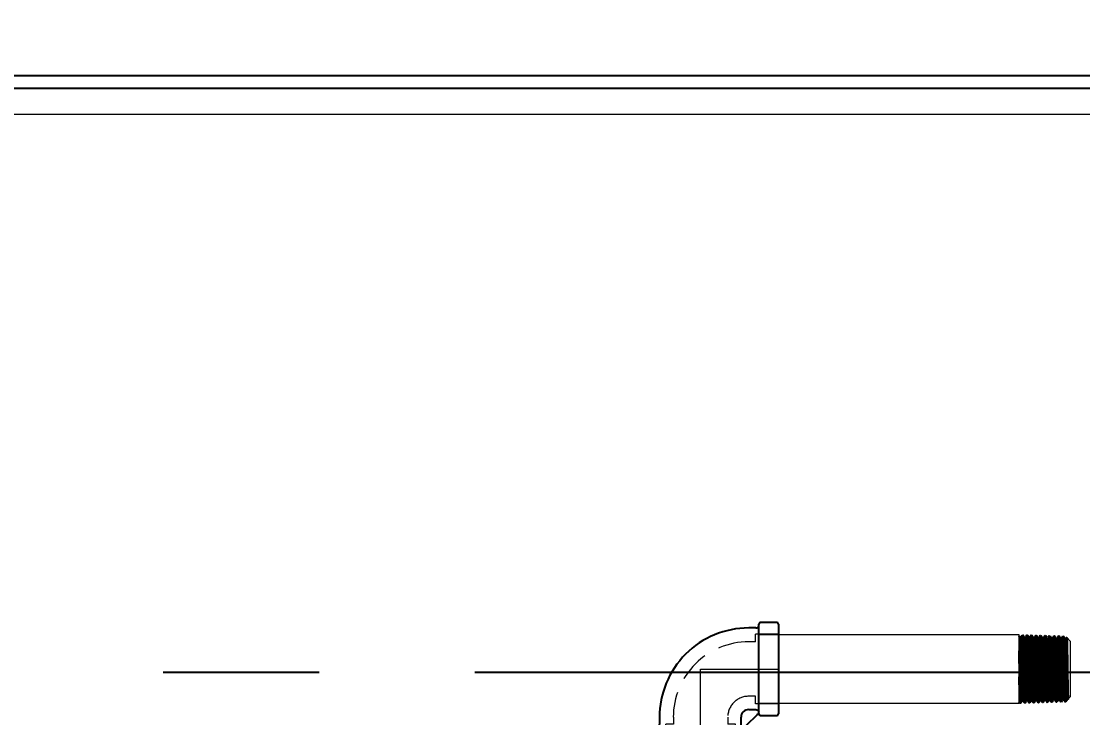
# Model space of a CAD drawing. Extents: x -1889 to 6398, y -470 to 1122.
# Drawn here: x 515.13 to 535.58, y 404.92 to 418.34 of the extents above; entities that cross this region are included whole.
import ezdxf

# ---------------------------------------------------------------- set-up
doc = ezdxf.new("R2010")
doc.units = 0
doc.header["$LTSCALE"] = 12
doc.header["$MEASUREMENT"] = 0
doc.header["$PDMODE"] = 33
doc.header["$PDSIZE"] = -0.5
for name, pattern in [('CENTER', [2, 1.25, -0.25, 0.25, -0.25]), ('SLD-Center', [0.75, 0.6, -0.05, 0.05, -0.05]), ('SLD-Dashed', [0.075, 0.05, -0.025]), ('SLD-Solid', [0])]:
    doc.linetypes.add(name, pattern=pattern)
doc.layers.get('0').update_dxf_attribs({"linetype": 'CONTINUOUS'})
doc.layers.get('Defpoints').update_dxf_attribs({"linetype": 'CONTINUOUS'})
doc.layers.add('AM_0', color=7, linetype='CONTINUOUS', lineweight=30)
for name, color, linetype in [('CENTER', 6, 'CENTER'), ('COVER', 3, 'CONTINUOUS'), ('DIM', 1, 'CONTINUOUS'), ('stack conn.', 191, 'CONTINUOUS')]:
    doc.layers.add(name, color=color, linetype=linetype)
doc.styles.add('ROMANS', font='ROMANS.shx', dxfattribs={"width": 0.85, "height": 5.76})
doc.styles.get("Standard").update_dxf_attribs({"font": 'sanss___.ttf'})
doc.dimstyles.get("Standard").update_dxf_attribs({"dimtxt": 0.18, "dimasz": 0.18, "dimexe": 0.18, "dimexo": 0.0625, "dimgap": 0.09, "dimtad": 0, "dimtih": 1, "dimtoh": 1, "dimdec": 4, "dimzin": 0, "dimdsep": 46, "dimtxsty": 'Standard', "dimcen": 0.09, "dimadec": 0, "dimazin": 0, "dimtfac": 1, "dimtdec": 4, "dimtofl": 0, "dimtmove": 0, "dimatfit": 3, "dimfxl": 1, "dimtolj": 1, "dimtzin": 0, "dimarcsym": 0})

# ---------------------------------------------------------------- blocks, each defined once
blk = doc.blocks.new('A$C6a165dd2')
at = {"layer": 'stack conn.'}
blk.add_line((60.625, -0.25), (-0.125, -0.25), dxfattribs=at)
at = {"layer": 'stack conn.', "lineweight": 18}
for p, q in [((60.5, -0.25), (0, -0.25)), ((0, -0.75), (60.5, -0.75))]:
    blk.add_line(p, q, dxfattribs=at)
blk = doc.blocks.new('*D201')
at = {"layer": 'Defpoints', "color": 0, "transparency": 16777216}
for p in [(673.777, 405.795), (511.928, 273.295), (1054.231, 273.295)]:
    blk.add_point(p, dxfattribs=at)
at = {"layer": 'DIM', "color": 0, "lineweight": -2, "transparency": 16777216}
for p, q in [((679.777, 405.795), (1057.231, 405.795)), ((1054.231, 400.035), (1054.231, 373.405)), ((1054.231, 279.055), (1054.231, 347.348)), ((517.928, 273.295), (1057.231, 273.295))]:
    blk.add_line(p, q, dxfattribs=at)
at = {"layer": 'DIM', "color": 0, "transparency": 16777216}
for points in [[(1053.271, 400.035), (1055.191, 400.035), (1054.231, 405.795)], [(1053.271, 279.055), (1055.191, 279.055), (1054.231, 273.295)]]:
    blk.add_solid(points, dxfattribs=at)
at = {"layer": 'DIM', "color": 0, "transparency": 16777216, "char_height": 5.76, "attachment_point": 5, "style": 'ROMANS'}
for s, insert in [('\\A1;11\'-0{\\H1x;\\S1/2;}"', (1054.231, 368.056)), ('\\A1;[132 1/2]', (1054.231, 355.028))]:
    blk.add_mtext(s, dxfattribs=dict(at, insert=insert))
blk = doc.blocks.new('*D205')
at = {"layer": 'Defpoints', "color": 0, "transparency": 16777216}
for p in [(504.928, 417.295), (1075.404, 417.295), (511.928, 273.295)]:
    blk.add_point(p, dxfattribs=at)
at = {"layer": 'DIM', "color": 0, "lineweight": -2, "transparency": 16777216}
for p, q in [((510.928, 417.295), (1078.404, 417.295)), ((1075.404, 411.535), (1075.404, 279.055)), ((517.928, 273.295), (1078.404, 273.295)), ((1075.404, 273.295), (1075.404, 260.498)), ((1075.404, 260.498), (1069.644, 260.498))]:
    blk.add_line(p, q, dxfattribs=at)
at = {"layer": 'DIM', "color": 0, "transparency": 16777216}
for points in [[(1074.444, 411.535), (1076.364, 411.535), (1075.404, 417.295)], [(1074.444, 279.055), (1076.364, 279.055), (1075.404, 273.295)]]:
    blk.add_solid(points, dxfattribs=at)
at = {"layer": 'DIM', "color": 0, "transparency": 16777216, "char_height": 5.76, "attachment_point": 5, "style": 'ROMANS'}
for s, insert in [('\\A1;12\'-0"', (1056.794, 264.887)), ('\\A1;[144]', (1056.794, 255.15))]:
    blk.add_mtext(s, dxfattribs=dict(at, insert=insert))
blk = doc.blocks.new('A$C6d16d3d1')
at = {"color": 7, "linetype": 'SLD-Solid', "lineweight": 25}
for p, q in [((0.604, 1.47), (0.604, 1.155)), ((0.634, 1.5), (2.365, 1.5)), ((2.395, 1.155), (2.395, 1.47)), ((0.412, 0.88), (0.62, 1.088)), ((0.616, 1.131), (0.616, 1.131)), ((2.365, 1.125), (0.644, 1.125)), ((2.29, 0.929), (2.29, 1.065)), ((0, -0.866), (0, 0.865)), ((0.345, 0.895), (0.03, 0.895)), ((0.375, 0.856), (0.375, -0.866)), ((0.435, -0.791), (0.571, -0.791)), ((0.03, -0.896), (0.345, -0.896))]:
    blk.add_line(p, q, dxfattribs=at)
at = {"color": 8, "linetype": 'SLD-Dashed', "lineweight": 18}
for p, q in [((0.828, 1.5), (0.828, 1.06)), ((2.171, 1.5), (2.171, 1.06)), ((0.828, 1.06), (0.975, 1.06)), ((0.975, 0.929), (0.975, 1.06)), ((2.024, 0.929), (2.024, 1.06)), ((2.024, 1.06), (2.171, 1.06)), ((0, 0.671), (0.44, 0.671)), ((0.44, 0.671), (0.44, 0.524)), ((0.44, 0.524), (0.571, 0.524)), ((0.44, -0.525), (0.571, -0.525)), ((0.44, -0.525), (0.44, -0.672)), ((0, -0.672), (0.44, -0.672))]:
    blk.add_line(p, q, dxfattribs=at)
at = {"color": 8, "linetype": 'SLD-Center', "lineweight": 18}
for p, q in [((1.5, 1.5), (1.5, 0)), ((1.5, 0), (0, 0))]:
    blk.add_line(p, q, dxfattribs=at)
at = {"color": 8, "linetype": 'SLD-Solid', "lineweight": 25}
for p, q in [((0.719, 1.065), (0.719, 0.929)), ((0.571, 0.781), (0.435, 0.781))]:
    blk.add_line(p, q, dxfattribs=at)
at = {"color": 7, "linetype": 'SLD-Solid', "lineweight": 25}
for centre, radius, start, end in [((0.634, 1.47), 0.03, 90, 180), ((2.365, 1.47), 0.03, 0, 90), ((0.634, 1.155), 0.03, 180, 231.8402), ((0.597, 1.108), 0.03, 314.9996, 51.7986), ((2.35, 1.065), 0.06, 90, 180), ((2.365, 1.155), 0.03, 270, 0), ((0.03, 0.865), 0.03, 90, 180), ((0.345, 0.865), 0.03, 38.1587, 90), ((0.571, 0.929), 1.72, 270, 0), ((0.435, -0.851), 0.06, 90, 180), ((0.03, -0.866), 0.03, 180, 270), ((0.345, -0.866), 0.03, 270, 0)]:
    blk.add_arc(centre, radius, start, end, dxfattribs=at)
at = {"color": 8, "linetype": 'SLD-Solid', "lineweight": 25}
for centre, radius, start, end in [((0.391, 0.901), 0.03, 219.9015, 314.9609), ((0.571, 0.929), 0.149, 270, 0)]:
    blk.add_arc(centre, radius, start, end, dxfattribs=at)
at = {"color": 8, "linetype": 'SLD-Dashed', "lineweight": 18}
for radius in [1.454, 0.405]:
    blk.add_arc((0.571, 0.929), radius, 270, 0, dxfattribs=at)
at = {"color": 8, "linetype": 'SLD-Solid', "lineweight": 25}
for points, knots in [([(0.616, 1.131), (0.616, 1.131), (0.616, 1.131), (0.616, 1.131), (0.617, 1.132), (0.617, 1.132), (0.618, 1.132), (0.618, 1.132)], [0, 0, 0, 0, 0.135694, 0.351557, 0.567624, 0.783795, 1, 1, 1, 1]), ([(0.618, 1.132), (0.618, 1.132), (0.62, 1.131), (0.626, 1.129), (0.628, 1.128), (0.635, 1.126), (0.639, 1.125), (0.644, 1.125)], [0, 0, 0, 0, 0.5, 0.5, 0.75, 0.75, 1, 1, 1, 1]), ([(0.677, 1.122), (0.689, 1.119), (0.7, 1.111), (0.711, 1.096), (0.714, 1.09), (0.718, 1.078), (0.719, 1.071), (0.719, 1.065)], [0, 0, 0, 0, 0.5, 0.5, 0.75, 0.75, 1, 1, 1, 1]), ([(0.368, 0.882), (0.368, 0.882), (0.368, 0.883), (0.368, 0.884), (0.369, 0.884), (0.369, 0.884), (0.369, 0.884), (0.369, 0.884)], [0, 0, 0, 0, 0.277943, 0.492844, 0.70778, 0.922817, 1, 1, 1, 1]), ([(0.375, 0.856), (0.375, 0.861), (0.374, 0.865), (0.372, 0.872), (0.371, 0.874), (0.369, 0.878), (0.369, 0.879), (0.368, 0.881), (0.368, 0.882), (0.368, 0.882)], [0, 0, 0, 0, 0.25, 0.25, 0.5, 0.5, 0.75, 0.75, 1, 1, 1, 1]), ([(0.435, 0.781), (0.422, 0.781), (0.409, 0.785), (0.394, 0.796), (0.39, 0.801), (0.382, 0.811), (0.379, 0.817), (0.378, 0.823)], [0, 0, 0, 0, 0.5, 0.5, 0.75, 0.75, 1, 1, 1, 1])]:
    blk.add_open_spline(points, degree=3, knots=knots, dxfattribs=at)

msp = doc.modelspace()

# ---------------------------------------------------------------- linework, layer by layer
at = {"layer": 'AM_0', "lineweight": 18}
for p, q in [((534.35556, 406.51539), (529.34006, 406.51539)), ((529.34006, 405.20039), (529.34006, 406.51539)), ((534.35556, 406.14843), (534.35556, 406.51539)), ((534.38503, 406.45697), (534.37442, 406.45697)), ((534.41711, 406.512), (534.41738, 406.51334)), ((534.42714, 406.51316), (534.41767, 406.51345)), ((534.42745, 406.51295), (534.42711, 406.51197)), ((534.47198, 406.45425), (534.46138, 406.45425)), ((534.51409, 406.51045), (534.50466, 406.51075)), ((534.55894, 406.45154), (534.54835, 406.45154)), ((534.59155, 406.50623), (534.59333, 406.50265)), ((534.60109, 406.50774), (534.59161, 406.50804)), ((534.64589, 406.44885), (534.6353, 406.44885)), ((534.67851, 406.50396), (534.67893, 406.50503)), ((534.68805, 406.50504), (534.67855, 406.50533)), ((534.73285, 406.44614), (534.72226, 406.44614)), ((534.77497, 406.50233), (534.76554, 406.50262)), ((534.77526, 406.50214), (534.77493, 406.50125)), ((534.8198, 406.44342), (534.80922, 406.44342)), ((534.86192, 406.49962), (534.85243, 406.49992)), ((534.90677, 406.44072), (534.89618, 406.44072)), ((534.93938, 406.49487), (534.94048, 406.49518)), ((534.94892, 406.49691), (534.93945, 406.49721)), ((534.99371, 406.43802), (534.98313, 406.43802)), ((535.0258, 406.49311), (535.02607, 406.4944)), ((535.03587, 406.49421), (535.02637, 406.4945)), ((535.08068, 406.4353), (535.07009, 406.4353)), ((535.1228, 406.4915), (535.11336, 406.49179)), ((535.16763, 406.43259), (535.15705, 406.43259)), ((535.20025, 406.48733), (535.20202, 406.48386)), ((535.20975, 406.48879), (535.2003, 406.48909)), ((535.25459, 406.4299), (535.24401, 406.4299)), ((535.34006, 406.39494), (535.27478, 406.46442)), ((535.34006, 406.39494), (535.34006, 406.38124)), ((535.34006, 406.38124), (535.34006, 405.32084)), ((534.35556, 406.14843), (534.35556, 405.71033)), ((534.35556, 405.20039), (534.35556, 405.71033)), ((529.34006, 405.20039), (534.35556, 405.20039)), ((534.37421, 405.20097), (534.38369, 405.20126)), ((534.41763, 405.26016), (534.42822, 405.26016)), ((534.46018, 405.20516), (534.46112, 405.20598)), ((534.46119, 405.20368), (534.47066, 405.20397)), ((534.50459, 405.26288), (534.51518, 405.26288)), ((534.54577, 405.2153), (534.54808, 405.20668)), ((534.54809, 405.20638), (534.55761, 405.20668)), ((534.59155, 405.26558), (534.60214, 405.26558)), ((534.63511, 405.20909), (534.64451, 405.20938)), ((534.64494, 405.20971), (534.64637, 405.21218)), ((534.6785, 405.26828), (534.68909, 405.26828)), ((534.72173, 405.21191), (534.72199, 405.21274)), ((534.72202, 405.2118), (534.73151, 405.21209)), ((534.73191, 405.21246), (534.73333, 405.21492)), ((534.76546, 405.271), (534.77604, 405.271)), ((534.80732, 405.21887), (534.80895, 405.21656)), ((534.80901, 405.21451), (534.81849, 405.2148)), ((534.81892, 405.21525), (534.82035, 405.21772)), ((534.85241, 405.27371), (534.863, 405.27371)), ((534.89596, 405.21721), (534.90543, 405.21751)), ((534.90591, 405.21799), (534.90733, 405.22046)), ((534.93937, 405.2764), (534.94996, 405.2764)), ((534.9829, 405.21992), (534.99234, 405.22021)), ((534.9928, 405.22061), (534.99423, 405.22307)), ((535.02633, 405.27911), (535.03691, 405.27911)), ((535.06887, 405.22407), (535.06982, 405.22487)), ((535.06989, 405.22263), (535.07933, 405.22292)), ((535.11328, 405.28183), (535.12387, 405.28183)), ((535.15447, 405.23399), (535.15677, 405.22562)), ((535.15678, 405.22533), (535.16631, 405.22563)), ((535.20024, 405.28453), (535.21083, 405.28453)), ((535.2438, 405.22804), (535.2532, 405.22834)), ((535.28719, 405.28723), (535.29806, 405.28723)), ((535.30281, 405.28119), (535.34006, 405.32084))]:
    msp.add_line(p, q, dxfattribs=at)
at = {"layer": 'AM_0', "flags": 128}
for points in [[(534.37477, 406.45638), (534.35844, 406.48464), (534.35657, 406.48788)], [(534.37476, 406.45316), (534.37686, 406.44557), (534.37994, 406.40535), (534.38303, 406.33807), (534.38611, 406.24704), (534.38919, 406.1368), (534.39228, 406.0128), (534.39536, 405.88117), (534.39845, 405.74844), (534.40153, 405.62116), (534.40462, 405.50564), (534.4077, 405.40756), (534.41079, 405.33181), (534.41387, 405.2821), (534.41696, 405.26087), (534.41763, 405.26269)], [(534.41711, 406.51298), (534.40078, 406.48472), (534.38475, 406.45697)], [(534.38503, 406.45534), (534.38773, 406.44557), (534.39081, 406.40535), (534.3939, 406.33807), (534.39698, 406.24704), (534.40006, 406.1368), (534.40315, 406.0128), (534.40623, 405.88117), (534.40932, 405.74844), (534.4124, 405.62116), (534.41549, 405.50564), (534.41857, 405.40756), (534.42166, 405.33181), (534.42474, 405.2821), (534.42783, 405.26087), (534.42792, 405.26111)], [(534.41764, 406.5125), (534.41976, 406.50576), (534.42213, 406.4791)], [(534.42213, 406.4791), (534.42451, 406.43416), (534.42689, 406.37226)], [(534.47059, 405.20623), (534.46948, 405.20605), (534.46711, 405.22443), (534.46481, 405.26003), (534.46244, 405.31388), (534.46014, 405.38146), (534.45777, 405.46471), (534.45547, 405.55667), (534.4531, 405.65995), (534.4508, 405.76592), (534.44844, 405.8776), (534.44613, 405.98564), (534.44377, 406.09312), (534.44146, 406.19105), (534.4391, 406.28221), (534.43679, 406.35898), (534.43443, 406.42354), (534.43212, 406.47048), (534.42976, 406.50114), (534.42763, 406.51205)], [(534.46162, 406.45384), (534.4453, 406.4821), (534.42897, 406.51036)], [(534.42903, 406.50623), (534.43062, 406.50313), (534.4337, 406.4652), (534.43679, 406.39726), (534.43987, 406.30264), (534.44296, 406.18605), (534.44604, 406.05328), (534.44913, 405.91086), (534.45221, 405.76588), (534.45529, 405.62548), (534.45838, 405.49663), (534.46146, 405.38568), (534.46455, 405.29812), (534.46763, 405.23829), (534.47072, 405.2091), (534.47253, 405.21082)], [(534.46162, 406.45016), (534.46323, 406.4473), (534.46631, 406.41264), (534.4694, 406.35058), (534.47248, 406.26414), (534.47556, 406.15764), (534.47865, 406.03636), (534.48173, 405.90628), (534.48482, 405.77385), (534.4879, 405.64561), (534.49099, 405.52793), (534.49407, 405.4266), (534.49716, 405.34663), (534.50024, 405.29199), (534.50333, 405.26534), (534.50459, 405.26644)], [(534.50413, 406.51038), (534.4878, 406.48212), (534.4717, 406.45425)], [(534.47198, 406.45108), (534.4741, 406.4473), (534.47718, 406.41264), (534.48026, 406.35058), (534.48335, 406.26414), (534.48643, 406.15764), (534.48952, 406.03636), (534.4926, 405.90628), (534.49569, 405.77385), (534.49877, 405.64561), (534.50186, 405.52793), (534.50494, 405.4266), (534.50803, 405.34663), (534.51111, 405.29199), (534.5142, 405.26534), (534.51484, 405.26591)], [(534.5046, 406.50866), (534.50535, 406.50975), (534.50773, 406.494)], [(534.50773, 406.494), (534.51011, 406.45952), (534.51249, 406.40734)], [(534.51249, 406.40734), (534.51486, 406.33899), (534.51724, 406.25649)], [(534.55755, 405.20856), (534.55582, 405.21168), (534.55353, 405.23392), (534.55115, 405.27477), (534.54886, 405.33082), (534.54648, 405.40365), (534.54419, 405.48719), (534.54181, 405.58381), (534.53952, 405.68544), (534.53714, 405.79496), (534.53485, 405.90322), (534.53247, 406.0133), (534.53018, 406.11599), (534.5278, 406.21421), (534.52551, 406.29974), (534.52313, 406.37503), (534.52084, 406.43376), (534.51846, 406.4776), (534.51617, 406.50289), (534.51461, 406.50777)], [(534.54867, 406.45098), (534.53235, 406.47924), (534.51602, 406.5075)], [(534.51602, 406.50403), (534.51699, 406.50408), (534.52007, 406.47224), (534.52316, 406.41005), (534.52624, 406.32057), (534.52933, 406.2082), (534.53241, 406.07856), (534.53549, 405.93804), (534.53858, 405.79359), (534.54166, 405.65236), (534.54475, 405.52135), (534.54783, 405.40702), (534.55092, 405.31501), (534.554, 405.24991), (534.55709, 405.2149), (534.55948, 405.21239)], [(534.54867, 406.4479), (534.5496, 406.44794), (534.55268, 406.41886), (534.55577, 406.36207), (534.55885, 406.28035), (534.56193, 406.17775), (534.56502, 406.05938), (534.5681, 405.93107), (534.57119, 405.79918), (534.57427, 405.67024), (534.57736, 405.55062), (534.58044, 405.44625), (534.58353, 405.36226), (534.58661, 405.30282), (534.5897, 405.27087), (534.59155, 405.2691)], [(534.59109, 406.50766), (534.57476, 406.4794), (534.55866, 406.45154)], [(534.55894, 406.44787), (534.56047, 406.44794), (534.56355, 406.41886), (534.56663, 406.36207), (534.56972, 406.28035), (534.5728, 406.17775), (534.57589, 406.05938), (534.57897, 405.93107), (534.58206, 405.79918), (534.58514, 405.67024), (534.58823, 405.55062), (534.59131, 405.44625), (534.5944, 405.36226), (534.59748, 405.30282), (534.60057, 405.27087), (534.60186, 405.26964)], [(534.59333, 406.50265), (534.59571, 406.47888), (534.59808, 406.43683)], [(534.59808, 406.43683), (534.60046, 406.37775), (534.60284, 406.30337)], [(534.64451, 405.2095), (534.64223, 405.21803), (534.63987, 405.24535), (534.63756, 405.28905), (534.6352, 405.3504), (534.63289, 405.42425), (534.63053, 405.51272), (534.62822, 405.60841), (534.62586, 405.71404), (534.62355, 405.82078), (534.62119, 405.93167), (534.61888, 406.03743), (534.61652, 406.14108), (534.61421, 406.23394), (534.61185, 406.31865), (534.60955, 406.38812), (534.60718, 406.44434), (534.60488, 406.48259), (534.60251, 406.50395), (534.60152, 406.50512)], [(534.63555, 406.44842), (534.61922, 406.47669), (534.60289, 406.50495)], [(534.60292, 406.50265), (534.60336, 406.50383), (534.60683, 406.47271), (534.6103, 406.40314), (534.61377, 406.29952), (534.61724, 406.16832), (534.62071, 406.01773), (534.62418, 405.8572), (534.62765, 405.69678), (534.63112, 405.54647), (534.63459, 405.4157), (534.63806, 405.31263), (534.64153, 405.24367), (534.645, 405.21315), (534.64636, 405.21701)], [(534.63502, 406.44517), (534.63597, 406.44748), (534.63944, 406.41906), (534.64291, 406.35556), (534.64638, 406.26097), (534.64985, 406.14122), (534.65332, 406.00377), (534.65679, 405.85726), (534.66026, 405.71085), (534.66373, 405.57367), (534.6672, 405.45434), (534.67067, 405.36028), (534.67414, 405.29735), (534.67761, 405.26951), (534.6785, 405.27182)], [(534.67794, 406.50479), (534.66161, 406.47653), (534.64562, 406.44885)], [(534.64589, 406.44516), (534.64684, 406.44748), (534.65031, 406.41906), (534.65378, 406.35556), (534.65725, 406.26097), (534.66072, 406.14122), (534.66419, 406.00377), (534.66766, 405.85726), (534.67113, 405.71085), (534.6746, 405.57367), (534.67807, 405.45434), (534.68154, 405.36028), (534.68501, 405.29735), (534.68848, 405.26951), (534.68886, 405.27051)], [(534.67893, 406.50503), (534.6813, 406.49211), (534.68368, 406.46052)], [(534.68368, 406.46052), (534.68606, 406.41119), (534.68844, 406.34559)], [(534.73146, 405.21364), (534.73094, 405.21253), (534.72857, 405.22598), (534.72627, 405.25675), (534.72391, 405.30572), (534.7216, 405.36878), (534.71924, 405.44775), (534.71693, 405.53602), (534.71457, 405.63611), (534.71226, 405.73963), (534.7099, 405.84955), (534.70759, 405.95667), (534.70523, 406.06403), (534.70292, 406.16266), (534.70056, 406.25537), (534.69825, 406.33438), (534.6959, 406.40196), (534.69359, 406.45245), (534.69123, 406.48727), (534.68892, 406.50352), (534.68829, 406.50302)], [(534.68984, 406.50078), (534.69011, 406.50168), (534.69358, 406.47301), (534.69705, 406.40587), (534.70052, 406.30447), (534.70399, 406.1752), (534.70746, 406.02612), (534.71093, 405.86657), (534.7144, 405.70653), (534.71787, 405.55601), (534.72134, 405.42441), (534.72481, 405.31998), (534.72828, 405.24922), (534.73175, 405.21652), (534.73333, 405.21991)], [(534.72257, 406.44559), (534.70625, 406.47385), (534.68992, 406.5021)], [(534.72199, 406.44305), (534.72272, 406.44528), (534.72619, 406.41912), (534.72966, 406.35784), (534.73313, 406.26533), (534.7366, 406.14738), (534.74007, 406.01137), (534.74354, 405.86581), (534.74701, 405.71981), (534.75048, 405.58249), (534.75395, 405.46244), (534.75742, 405.36719), (534.76089, 405.30264), (534.76436, 405.27282), (534.76546, 405.27496)], [(534.76489, 406.50208), (534.74856, 406.47382), (534.73257, 406.44614)], [(534.73285, 406.44304), (534.73359, 406.44528), (534.73706, 406.41912), (534.74053, 406.35784), (534.744, 406.26533), (534.74747, 406.14738), (534.75094, 406.01137), (534.75441, 405.86581), (534.75788, 405.71981), (534.76135, 405.58249), (534.76482, 405.46244), (534.76829, 405.36719), (534.77176, 405.30264), (534.77523, 405.27282), (534.77579, 405.27391)], [(534.76547, 406.50035), (534.7669, 406.49912), (534.76928, 406.47821)], [(534.76928, 406.47821), (534.77166, 406.43903), (534.77404, 406.38276)], [(534.81842, 405.21715), (534.81728, 405.2169), (534.81499, 405.23435), (534.81261, 405.27026), (534.81032, 405.32162), (534.80794, 405.3899), (534.80565, 405.46939), (534.80327, 405.56237), (534.80098, 405.66105), (534.7986, 405.76824), (534.79632, 405.87499), (534.79393, 405.98432), (534.79165, 406.08709), (534.78927, 406.18623), (534.78698, 406.27345), (534.7846, 406.35121), (534.78231, 406.41302), (534.77993, 406.46064), (534.77764, 406.49006), (534.77544, 406.50123)], [(534.8095, 406.44294), (534.79317, 406.4712), (534.77684, 406.49946)], [(534.77687, 406.49941), (534.78034, 406.47315), (534.78381, 406.40843), (534.78728, 406.30928), (534.79075, 406.18194), (534.79422, 406.03439), (534.79769, 405.87585), (534.80116, 405.71624), (534.80463, 405.56554), (534.8081, 405.43317), (534.81157, 405.3274), (534.81504, 405.25486), (534.81851, 405.22004), (534.82035, 405.22272)], [(534.80894, 406.44101), (534.80948, 406.44297), (534.81295, 406.41901), (534.81642, 406.35998), (534.81989, 406.26955), (534.82336, 406.15342), (534.82683, 406.01885), (534.8303, 405.87427), (534.83377, 405.72872), (534.83724, 405.5913), (534.84071, 405.47059), (534.84418, 405.37415), (534.84765, 405.30801), (534.85112, 405.27627), (534.85241, 405.27799)], [(534.85191, 406.49948), (534.83558, 406.47121), (534.81952, 406.44342)], [(534.8198, 406.441), (534.82035, 406.44297), (534.82382, 406.41901), (534.82729, 406.35998), (534.83076, 406.26955), (534.83423, 406.15342), (534.8377, 406.01885), (534.84117, 405.87427), (534.84464, 405.72872), (534.84811, 405.5913), (534.85158, 405.47059), (534.85505, 405.37415), (534.85852, 405.30801), (534.86199, 405.27627), (534.86265, 405.27715)], [(534.85191, 406.49773), (534.8525, 406.49991), (534.85488, 406.48978)], [(534.85488, 406.48978), (534.85726, 406.46106), (534.85963, 406.41458)], [(534.85963, 406.41458), (534.86201, 406.35172), (534.86439, 406.27434)], [(534.90538, 405.21926), (534.90369, 405.22214), (534.90134, 405.24453), (534.89902, 405.28346), (534.89667, 405.34005), (534.89435, 405.40957), (534.892, 405.49401), (534.88968, 405.5863), (534.88733, 405.68908), (534.88502, 405.79374), (534.88266, 405.90327), (534.88035, 406.0085), (534.87799, 406.11244), (534.87568, 406.20638), (534.87332, 406.293), (534.87101, 406.36505), (534.86865, 406.42458), (534.86634, 406.4666), (534.86398, 406.49231), (534.86245, 406.49711)], [(534.89646, 406.44024), (534.88013, 406.4685), (534.8638, 406.49676)], [(534.86385, 406.49547), (534.86709, 406.47314), (534.87056, 406.41081), (534.87403, 406.31394), (534.8775, 406.18856), (534.88097, 406.04255), (534.88444, 405.88505), (534.88791, 405.7259), (534.89138, 405.57506), (534.89485, 405.44196), (534.89833, 405.3349), (534.9018, 405.26059), (534.90527, 405.22367), (534.90733, 405.2253)], [(534.89623, 406.44055), (534.8997, 406.41877), (534.90317, 406.36195), (534.90664, 406.27363), (534.91011, 406.15933), (534.91358, 406.02623), (534.91705, 405.88265), (534.92052, 405.73757), (534.92399, 405.60008), (534.92746, 405.47876), (534.93093, 405.38118), (534.9344, 405.31345), (534.93787, 405.27981), (534.93937, 405.28089)], [(534.93891, 406.49684), (534.92258, 406.46858), (534.90648, 406.44072)], [(534.90677, 406.43913), (534.9071, 406.44055), (534.91057, 406.41877), (534.91404, 406.36195), (534.91751, 406.27363), (534.92098, 406.15933), (534.92445, 406.02623), (534.92792, 405.88265), (534.93139, 405.73757), (534.93486, 405.60008), (534.93833, 405.47876), (534.9418, 405.38118), (534.94527, 405.31345), (534.94874, 405.27981), (534.94963, 405.28046)], [(534.94048, 406.49518), (534.94285, 406.47709), (534.94523, 406.44077)], [(534.94523, 406.44077), (534.94761, 406.3873), (534.94999, 406.31826)], [(534.99233, 405.22052), (534.99004, 405.22884), (534.98774, 405.25482), (534.98537, 405.29892), (534.98307, 405.35745), (534.9807, 405.43207), (534.9784, 405.51655), (534.97603, 405.61329), (534.97373, 405.71421), (534.97137, 405.82218), (534.96906, 405.92817), (534.9667, 406.0352), (534.96439, 406.1343), (534.96203, 406.22831), (534.95972, 406.30935), (534.95736, 406.37974), (534.95505, 406.43358), (534.95269, 406.47239), (534.95038, 406.49294), (534.94939, 406.49413)], [(534.98343, 406.43751), (534.9671, 406.46577), (534.95077, 406.49403)], [(534.95079, 406.49191), (534.95385, 406.47299), (534.95732, 406.41305), (534.96079, 406.31843), (534.96426, 406.19505), (534.96773, 406.05061), (534.9712, 405.89417), (534.97467, 405.73552), (534.97814, 405.58456), (534.98161, 405.45077), (534.98508, 405.34247), (534.98855, 405.26643), (534.99202, 405.22741), (534.99423, 405.22769)], [(534.98342, 406.43555), (534.98646, 406.41841), (534.98993, 406.36378), (534.9934, 406.27755), (534.99687, 406.16512), (535.00034, 406.03349), (535.00381, 405.89095), (535.00728, 405.74639), (535.01075, 405.60885), (535.01422, 405.48694), (535.01769, 405.38828), (535.02116, 405.319), (535.02463, 405.28346), (535.02633, 405.28366)], [(535.02581, 406.49405), (535.00948, 406.46579), (534.99343, 406.43802)], [(534.99371, 406.4373), (534.99386, 406.43799), (534.99733, 406.41841), (535.0008, 406.36378), (535.00427, 406.27755), (535.00774, 406.16512), (535.01121, 406.03349), (535.01468, 405.89095), (535.01815, 405.74639), (535.02162, 405.60885), (535.02509, 405.48694), (535.02856, 405.38828), (535.03203, 405.319), (535.0355, 405.28346), (535.03666, 405.2836)], [(535.02634, 406.49358), (535.02845, 406.48703), (535.03083, 406.46114)], [(535.03083, 406.46114), (535.03321, 406.4175), (535.03558, 406.35739)], [(535.07928, 405.22454), (535.07875, 405.22338), (535.07646, 405.2361), (535.07408, 405.2671), (535.07179, 405.31378), (535.06941, 405.37747), (535.06712, 405.45285), (535.06474, 405.54207), (535.06245, 405.63766), (535.06007, 405.74235), (535.05778, 405.84739), (535.0554, 405.95576), (535.05311, 406.05839), (535.05073, 406.15822), (535.04844, 406.24689), (535.04606, 406.32692), (535.04377, 406.3916), (535.04139, 406.44279), (535.03911, 406.4762), (535.03672, 406.49276), (535.03612, 406.49233)], [(535.03768, 406.48879), (535.0406, 406.47269), (535.04407, 406.41515), (535.04754, 406.32278), (535.05101, 406.20138), (535.05448, 406.05854), (535.05796, 405.9032), (535.06143, 405.74508), (535.0649, 405.59406), (535.06837, 405.4596), (535.07184, 405.3501), (535.07531, 405.27238), (535.07878, 405.23129), (535.08115, 405.23)], [(535.07034, 406.43486), (535.05402, 406.46312), (535.03769, 406.49138)], [(535.07034, 406.43232), (535.07321, 406.41791), (535.07668, 406.36548), (535.08015, 406.28134), (535.08362, 406.17076), (535.08709, 406.04065), (535.09056, 405.89916), (535.09403, 405.75514), (535.0975, 405.6176), (535.10097, 405.49514), (535.10444, 405.39542), (535.10791, 405.32465), (535.11138, 405.28723), (535.11328, 405.2863)], [(535.1127, 406.49122), (535.09637, 406.46296), (535.08039, 406.4353)], [(535.08067, 406.43498), (535.08408, 406.41791), (535.08755, 406.36548), (535.09102, 406.28134), (535.09449, 406.17076), (535.09796, 406.04065), (535.10143, 405.89916), (535.1049, 405.75514), (535.10837, 405.6176), (535.11184, 405.49514), (535.11531, 405.39542), (535.11878, 405.32465), (535.12225, 405.28723), (535.12364, 405.28655)], [(535.11329, 406.48977), (535.11405, 406.49083), (535.11643, 406.47553)], [(535.11643, 406.47553), (535.1188, 406.44205), (535.12118, 406.39138)], [(535.16624, 405.2278), (535.16516, 405.22752), (535.1628, 405.24504), (535.16049, 405.27922), (535.15813, 405.33106), (535.15582, 405.39621), (535.15346, 405.47653), (535.15115, 405.56531), (535.14879, 405.66508), (535.14648, 405.76748), (535.14412, 405.87545), (535.14181, 405.97994), (535.13945, 406.08394), (535.13714, 406.17874), (535.13478, 406.26703), (535.13248, 406.34144), (535.13011, 406.40407), (535.12781, 406.44969), (535.12544, 406.47959), (535.12314, 406.49125), (535.12276, 406.49026)], [(535.12465, 406.4853), (535.12736, 406.47222), (535.13083, 406.41709), (535.1343, 406.32698), (535.13777, 406.20758), (535.14124, 406.06636), (535.14471, 405.91214), (535.14818, 405.75459), (535.15165, 405.60355), (535.15512, 405.46846), (535.15859, 405.35777), (535.16206, 405.27841), (535.16553, 405.2353), (535.16816, 405.23214)], [(535.15737, 406.43204), (535.14104, 406.4603), (535.12471, 406.48856)], [(535.15737, 406.42867), (535.15997, 406.41724), (535.16344, 406.36704), (535.16691, 406.28499), (535.17038, 406.17627), (535.17385, 406.04769), (535.17732, 405.90728), (535.18079, 405.76384), (535.18426, 405.62634), (535.18773, 405.50336), (535.1912, 405.4026), (535.19467, 405.33036), (535.19814, 405.29112), (535.20024, 405.28882)], [(535.1997, 406.48858), (535.18337, 406.46032), (535.16734, 406.43259)], [(535.16763, 406.43134), (535.17084, 406.41724), (535.17431, 406.36704), (535.17778, 406.28499), (535.18125, 406.17627), (535.18472, 406.04769), (535.18819, 405.90728), (535.19166, 405.76384), (535.19513, 405.62634), (535.1986, 405.50336), (535.20207, 405.4026), (535.20554, 405.33036), (535.20901, 405.29112), (535.2105, 405.28949)], [(535.20202, 406.48386), (535.2044, 406.46078), (535.20678, 406.41995)], [(535.20678, 406.41995), (535.20916, 406.36259), (535.21154, 406.29038)], [(535.25314, 405.22834), (535.25266, 405.2288), (535.25072, 405.23825), (535.24684, 405.29348), (535.24454, 405.34745), (535.24217, 405.41767), (535.23987, 405.49827), (535.2375, 405.59155), (535.2352, 405.68971), (535.23283, 405.79555), (535.23053, 405.90021), (535.22816, 406.00667), (535.22586, 406.10603), (535.22349, 406.20111), (535.22119, 406.28396), (535.21883, 406.35694), (535.21652, 406.41393), (535.21416, 406.45656), (535.21185, 406.48125), (535.21027, 406.48625)], [(535.24425, 406.42948), (535.22792, 406.45774), (535.21159, 406.48601)], [(535.21166, 406.4818), (535.21411, 406.47161), (535.21758, 406.41886), (535.22106, 406.33104), (535.22453, 406.21365), (535.228, 406.07405), (535.23147, 405.921), (535.23494, 405.76404), (535.23841, 405.61301), (535.24188, 405.47735), (535.24535, 405.36551), (535.24871, 405.28644), (535.25208, 405.24105), (535.25545, 405.23197), (535.25545, 405.23197)], [(535.24424, 406.42583), (535.24672, 406.41645), (535.25019, 406.36843), (535.25366, 406.2885), (535.25713, 406.18165), (535.2606, 406.05461), (535.26407, 405.91532), (535.26754, 405.77248), (535.27101, 405.63505), (535.27449, 405.5116), (535.27796, 405.40984), (535.28143, 405.33614), (535.2849, 405.29512), (535.28719, 405.29125)], [(535.27376, 406.46357), (535.27039, 406.45774), (535.25406, 406.42947)], [(535.25459, 406.4278), (535.25759, 406.41645), (535.26106, 406.36843), (535.26453, 406.2885), (535.268, 406.18165), (535.27147, 406.05461), (535.27494, 405.91532), (535.27841, 405.77248), (535.28188, 405.63505), (535.28535, 405.5116), (535.28882, 405.40984), (535.2923, 405.33614), (535.29577, 405.29512), (535.29806, 405.29126)], [(535.30246, 405.28176), (535.3024, 405.28125), (535.30092, 405.28395), (535.29947, 405.30254), (535.29799, 405.33755), (535.29655, 405.38633), (535.29507, 405.45008), (535.29362, 405.52389), (535.29214, 405.60954), (535.29069, 405.70038), (535.28921, 405.79855), (535.28777, 405.89641), (535.28628, 405.99622), (535.28484, 406.09019), (535.28335, 406.18047), (535.28191, 406.25997), (535.28043, 406.33049), (535.27899, 406.38644), (535.2775, 406.42908), (535.27606, 406.45496), (535.27457, 406.46463), (535.2743, 406.46326)], [(534.35556, 406.20535), (534.35916, 406.05082), (534.36276, 405.88337), (534.36584, 405.73811), (534.36892, 405.59881), (534.37201, 405.47238), (534.37509, 405.36503), (534.37818, 405.28211), (534.38126, 405.22771), (534.38435, 405.20446), (534.38552, 405.20791)], [(534.42689, 406.37226), (534.42927, 406.29524), (534.43164, 406.20535)], [(534.43164, 406.20535), (534.43402, 406.10526), (534.4364, 405.9979)], [(534.51724, 406.25649), (534.51962, 406.16227), (534.522, 406.05912)], [(534.60284, 406.30337), (534.60522, 406.2159), (534.6076, 406.1179)], [(534.68844, 406.34559), (534.69082, 406.26564), (534.69319, 406.17371)], [(534.77404, 406.38276), (534.77641, 406.31105), (534.77879, 406.22601)], [(534.77879, 406.22601), (534.78117, 406.13015), (534.78355, 406.0263)], [(534.86439, 406.27434), (534.86677, 406.18472), (534.86914, 406.08549)], [(534.94999, 406.31826), (534.95236, 406.23568), (534.95474, 406.142)], [(535.03558, 406.35739), (535.03796, 406.28259), (535.04034, 406.1953)], [(535.04034, 406.1953), (535.04272, 406.0981), (535.0451, 405.99385)], [(535.12118, 406.39138), (535.12356, 406.32501), (535.12594, 406.24491)], [(535.12594, 406.24491), (535.12832, 406.15343), (535.13069, 406.05327)], [(535.21154, 406.29038), (535.21391, 406.20546), (535.21629, 406.11032)], [(534.38364, 405.20301), (534.38307, 405.20179), (534.38076, 405.21521), (534.3784, 405.24752), (534.37609, 405.29602), (534.37373, 405.36209), (534.37142, 405.44022), (534.36906, 405.53263), (534.36704, 405.61924), (534.36497, 405.71303), (534.36295, 405.80794), (534.36087, 405.90604), (534.35858, 406.0139), (534.3562, 406.12038), (534.35556, 406.14843)], [(534.522, 406.05912), (534.52438, 405.95006), (534.52675, 405.83832)], [(534.6076, 406.1179), (534.60999, 406.01222), (534.61235, 405.90213)], [(534.69319, 406.17371), (534.69557, 406.07249), (534.69795, 405.96499)], [(534.78355, 406.0263), (534.78592, 405.91752), (534.7883, 405.807)], [(534.86914, 406.08549), (534.87154, 405.97955), (534.8739, 405.87012)], [(534.95474, 406.142), (534.95712, 406.03997), (534.9595, 405.93261)], [(535.0451, 405.99385), (535.04747, 405.88562), (535.04985, 405.7766)], [(535.13069, 406.05327), (535.13308, 405.94737), (535.13545, 405.83889)], [(535.21629, 406.11032), (535.21867, 406.00777), (535.22105, 405.90084)], [(534.69795, 405.96499), (534.70033, 405.85435), (534.7027, 405.74385)], [(534.7883, 405.807), (534.79068, 405.69801), (534.79306, 405.59375)], [(534.8739, 405.87012), (534.87628, 405.76033), (534.87865, 405.65343)], [(534.9595, 405.93261), (534.96188, 405.82307), (534.96425, 405.71458)], [(535.13545, 405.83889), (535.13783, 405.73098), (535.1402, 405.62682)], [(535.22105, 405.90084), (535.22342, 405.79266), (535.2258, 405.68643)], [(534.7027, 405.74385), (534.70508, 405.63673), (534.70746, 405.53614)], [(534.79306, 405.59375), (534.79543, 405.49729), (534.79781, 405.41147)], [(534.87865, 405.65343), (534.88103, 405.55257), (534.88341, 405.46073)], [(534.96425, 405.71458), (534.96663, 405.61033), (534.96901, 405.5134)], [(535.04985, 405.7766), (535.05223, 405.67), (535.05461, 405.56896)], [(535.1402, 405.62682), (535.14258, 405.5295), (535.14496, 405.44187)], [(535.2258, 405.68643), (535.22818, 405.58528), (535.23056, 405.49217)], [(534.44591, 405.56034), (534.44829, 405.46507), (534.45067, 405.38138)], [(534.45067, 405.38138), (534.45304, 405.31174), (534.45542, 405.2582)], [(534.53626, 405.42941), (534.53864, 405.35179), (534.54102, 405.28908)], [(534.62186, 405.48117), (534.62424, 405.39638), (534.62662, 405.32519)], [(534.70746, 405.53614), (534.70984, 405.44505), (534.71221, 405.36613)], [(534.79781, 405.41147), (534.80019, 405.33881), (534.80257, 405.28145)], [(534.88341, 405.46073), (534.88579, 405.3806), (534.88817, 405.31454)], [(534.96901, 405.5134), (534.97139, 405.42664), (534.97376, 405.35259)], [(535.05461, 405.56896), (535.05698, 405.47644), (535.05936, 405.39518)], [(535.05936, 405.39518), (535.06174, 405.32756), (535.06412, 405.27557)], [(535.14496, 405.44187), (535.14734, 405.3665), (535.14971, 405.30562)], [(535.23056, 405.49217), (535.23293, 405.40985), (535.23531, 405.34075)], [(534.35539, 405.23303), (534.35738, 405.22958), (534.37371, 405.20132)], [(534.36507, 405.33758), (534.36745, 405.27667), (534.36982, 405.23288)], [(534.36982, 405.23288), (534.3722, 405.2075), (534.37416, 405.20236)], [(534.38554, 405.20416), (534.40187, 405.23242), (534.4182, 405.26068)], [(534.42792, 405.26068), (534.44425, 405.23243), (534.46057, 405.20417)], [(534.45542, 405.2582), (534.4578, 405.22232), (534.46018, 405.20516)], [(534.47245, 405.20678), (534.48877, 405.23503), (534.50487, 405.26288)], [(534.51484, 405.26347), (534.53117, 405.23521), (534.5475, 405.20694)], [(534.54102, 405.28908), (534.5434, 405.24314), (534.54577, 405.2153)], [(534.55949, 405.20961), (534.57582, 405.23787), (534.59183, 405.26558)], [(534.60186, 405.26607), (534.61819, 405.23781), (534.63452, 405.20954)], [(534.62662, 405.32519), (534.62899, 405.2697), (534.63137, 405.23155)], [(534.63137, 405.23155), (534.63375, 405.21184), (534.63503, 405.21147)], [(534.64635, 405.21216), (534.66268, 405.24042), (534.67878, 405.26828)], [(534.68887, 405.26867), (534.7052, 405.24041), (534.72153, 405.21214)], [(534.71221, 405.36613), (534.71459, 405.30171), (534.71697, 405.25368)], [(534.71697, 405.25368), (534.71935, 405.22345), (534.72173, 405.21191)], [(534.73341, 405.21506), (534.74974, 405.24332), (534.76574, 405.271)], [(534.77579, 405.27143), (534.79212, 405.24318), (534.80845, 405.21492)], [(534.80257, 405.28145), (534.80495, 405.24108), (534.80732, 405.21887)], [(534.82026, 405.21757), (534.83659, 405.24584), (534.8527, 405.27371)], [(534.86265, 405.27432), (534.87898, 405.24606), (534.89531, 405.2178)], [(534.88817, 405.31454), (534.89054, 405.26449), (534.89292, 405.23193)], [(534.89292, 405.23193), (534.8953, 405.2178), (534.8959, 405.219)], [(534.90734, 405.22048), (534.92367, 405.24874), (534.93965, 405.2764)], [(534.94963, 405.27697), (534.96596, 405.2487), (534.9823, 405.22044)], [(534.97376, 405.35259), (534.97614, 405.29343), (534.97852, 405.25091)], [(534.97852, 405.25091), (534.9809, 405.22626), (534.98286, 405.22127)], [(534.99419, 405.22301), (535.01052, 405.25128), (535.02661, 405.27911)], [(535.03666, 405.27954), (535.05299, 405.25128), (535.06932, 405.22301)], [(535.06412, 405.27557), (535.06649, 405.24073), (535.06887, 405.22407)], [(535.08125, 405.22591), (535.09758, 405.25417), (535.11357, 405.28183)], [(535.12364, 405.28223), (535.13997, 405.25397), (535.1563, 405.22571)], [(535.14971, 405.30562), (535.15209, 405.26102), (535.15447, 405.23399)], [(535.16812, 405.22843), (535.18445, 405.2567), (535.20053, 405.28453)], [(535.2105, 405.28509), (535.22683, 405.25683), (535.24316, 405.22857)], [(535.23531, 405.34075), (535.23769, 405.28688), (535.24007, 405.24984)], [(535.24007, 405.24984), (535.24245, 405.23071), (535.24316, 405.23051)], [(535.25314, 405.22834), (535.25436, 405.22991), (535.25545, 405.23197)], [(535.25516, 405.23129), (535.27149, 405.25955), (535.28748, 405.28723)]]:
    msp.add_lwpolyline(points, dxfattribs=at)
at = {"layer": 'AM_0'}
for centre, radius, start, end in [((793.73214, 411.41512), 259.35233, 181.1968526, 181.2935404), ((599.74419, 407.15065), 65.23063, 181.1527753, 181.5120415), ((631.8593, 407.8887), 97.26724, 181.1702817, 181.4183107), ((567.0335, 406.35764), 32.68435, 181.134816, 181.788453)]:
    msp.add_arc(centre, radius, start, end, dxfattribs=at)
at = {"layer": 'CENTER'}
msp.add_line((499.8668, 405.79539), (649.77729, 405.79539), dxfattribs=at)

# ---------------------------------------------------------------- block references
at = {"layer": 'COVER'}
msp.add_blockref('A$C6a165dd2', (504.92783, 417.29539), dxfattribs=at)
at = {"layer": 'COVER', "rotation": 180}
msp.add_blockref('A$C6d16d3d1', (529.71756, 405.85789), dxfattribs=at)

# ---------------------------------------------------------------- dimensions: what is measured, and where the dimension line sits
at = {"layer": 'DIM'}
for base, p1, p2, picture, middle in [((1075.40402, 417.29539), (511.92783, 273.29539), (504.92783, 417.29539), '*D205', (1056.79373, 260.49845)), ((1054.23126, 273.29539), (673.77729, 405.79539), (511.92783, 273.29539), '*D201', (1054.23126, 360.37623))]:
    dim = msp.add_linear_dim(base=base, p1=p1, p2=p2, angle=90, dimstyle='Standard', override={"dimscale": 48, "dimtxt": 5.76, "dimasz": 0.12, "dimexe": 0.0625, "dimexo": 0.125, "dimgap": 0.02, "dimzin": 3, "dimlunit": 4, "dimpost": '\\X', "dimtxsty": 'ROMANS', "dimcen": 0}, dxfattribs=at)
    dim.commit()
    dim.dimension.update_dxf_attribs({"geometry": picture, "text_midpoint": middle, "dimtype": 160})

# ---------------------------------------------------------------- leaders
at = {"layer": 'DIM', "annotation_type": 0, "has_hookline": 1, "hookline_direction": 0, "text_width": 42.89829}
msp.add_leader([(474.20152, 401.03279), (512.65677, 480.3252), (518.41677, 480.3252)], dimstyle='Standard', override={"dimscale": 48, "dimtxt": 5.76, "dimasz": 0.12, "dimexe": 0.0625, "dimexo": 0.125, "dimgap": 0.1, "dimzin": 3, "dimlunit": 4, "dimpost": '\\X', "dimtxsty": 'ROMANS', "dimcen": 0}, dxfattribs=at)

doc.saveas('drawing.dxf')
